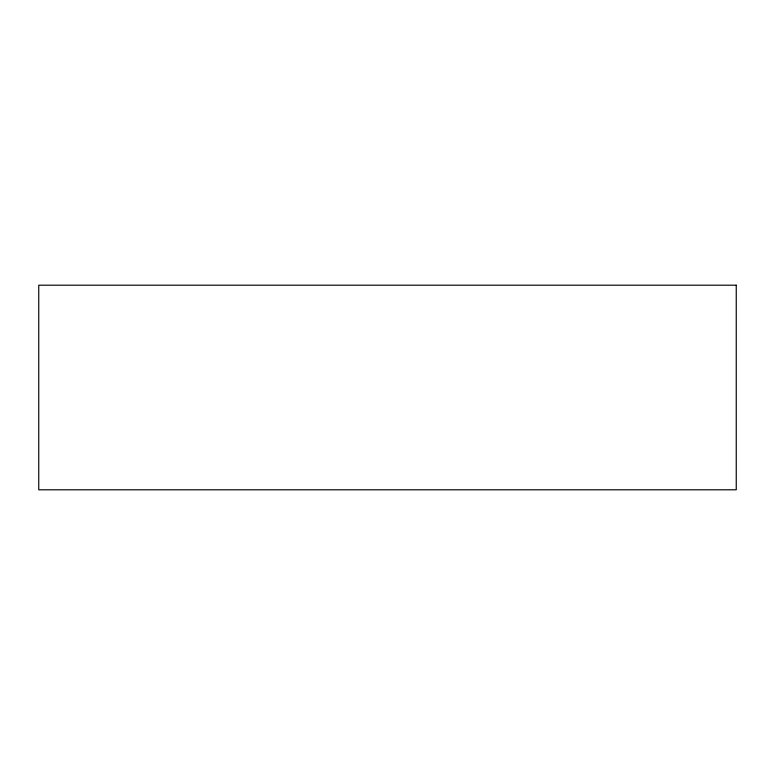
<?xml version="1.0" encoding="UTF-8"?>
<svg xmlns="http://www.w3.org/2000/svg" width="775" height="775" viewBox="0 0 775 775"><rect width="100%" height="100%" fill="white"/><g stroke="black" fill="none" stroke-linecap="round" stroke-linejoin="round"><path stroke-width="1.16" d="M736.25 285.2L38.75 285.2L38.75 489.8L736.25 489.8L736.25 285.2"/></g></svg>
